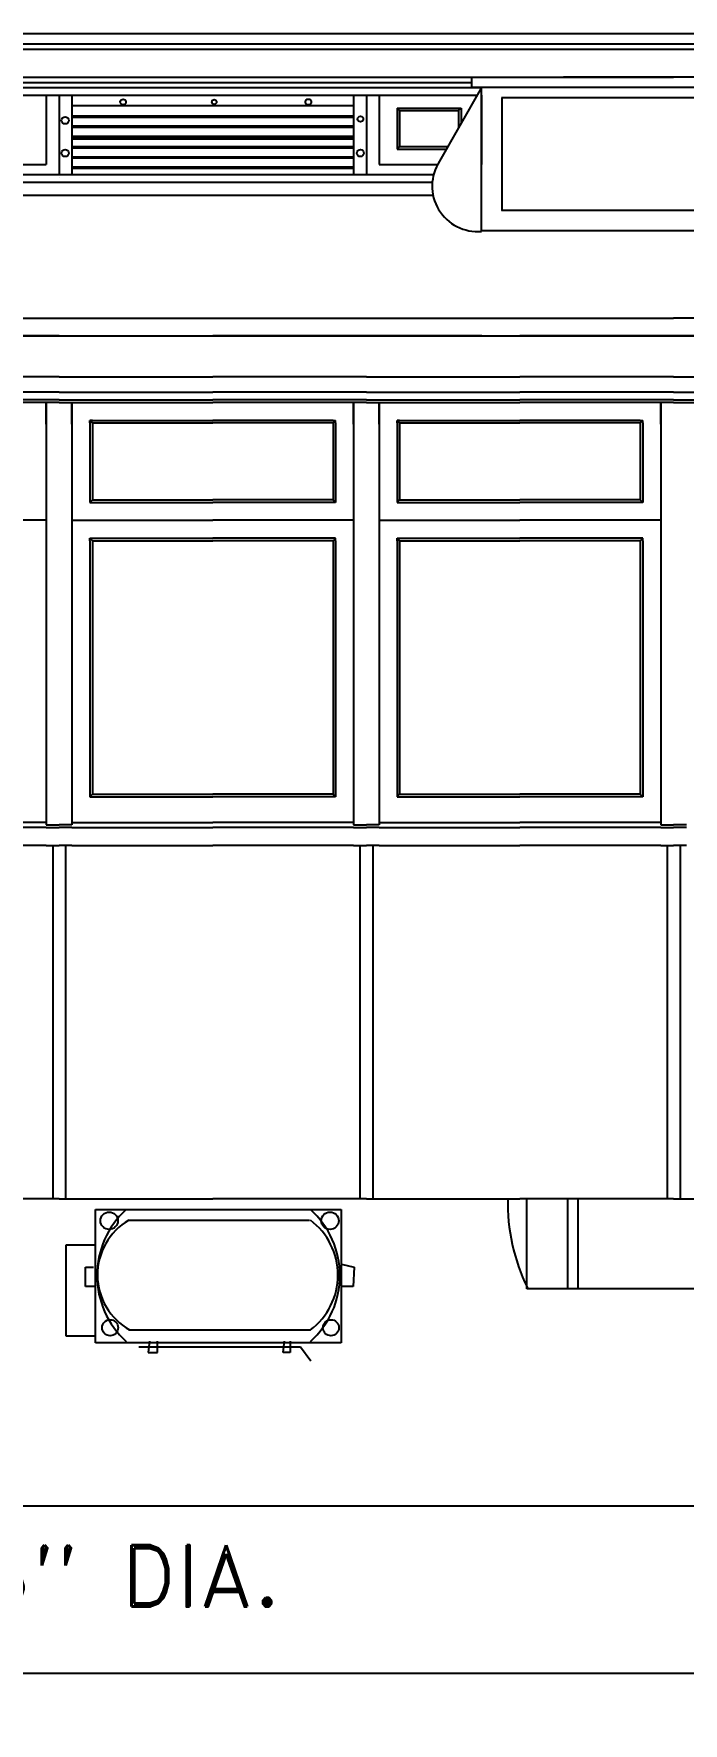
# Model space of a CAD drawing. Extents: x 0 to 750, y -2 to 474.
# Drawn here: x 226.3 to 289.7, y 137.9 to 302.9 of the extents above; entities that cross this region are included whole.
import ezdxf

# ---------------------------------------------------------------- set-up
doc = ezdxf.new("R2010")
doc.units = 0
doc.layers.get('0').update_dxf_attribs({"color": 1, "linetype": 'CONTINUOUS'})
doc.layers.get('DEFPOINTS').update_dxf_attribs({"linetype": 'CONTINUOUS'})
doc.layers.add('AFTER', color=1, linetype='CONTINUOUS')
doc.styles.add('DIM', font='romand', dxfattribs={"height": 6})
doc.dimstyles.get("Standard").update_dxf_attribs({"dimtxt": 2.5, "dimasz": 2.5, "dimexe": 1.25, "dimexo": 0.625, "dimtad": 1, "dimcen": 2.5, "dimazin": 3, "dimtfac": 1, "dimtmove": 0, "dimatfit": 3})

# ---------------------------------------------------------------- blocks, each defined once
blk = doc.blocks.new('*D8')
at = {"color": 0, "linetype": 'BYBLOCK'}
for p, q in [((447.237705, 157.849234), (447.237705, 142.609982)), ((159.737705, 156.23545), (159.737705, 142.609982)), ((159.917705, 142.789982), (297.021991, 142.789982)), ((447.057705, 142.789982), (309.953419, 142.789982))]:
    blk.add_line(p, q, dxfattribs=at)
for points in [[(159.917705, 142.759982), (159.917705, 142.819982), (159.737705, 142.789982)], [(447.057705, 142.759982), (447.057705, 142.819982), (447.237705, 142.789982)]]:
    blk.add_solid(points, dxfattribs=at)
at = {"layer": 'DEFPOINTS', "color": 0, "linetype": 'BYBLOCK'}
for p in [(447.237705, 157.911734), (159.737705, 156.29795), (159.737705, 142.789982)]:
    blk.add_point(p, dxfattribs=at)
at = {"color": 0, "linetype": 'BYBLOCK', "style": 'DIM'}
blk.add_text("24'", height=6, dxfattribs=at).set_placement((297.201991, 139.789982))

msp = doc.modelspace()

# ---------------------------------------------------------------- linework, layer by layer
for p, q in [((303.487705, 302.864754), (88.761422, 302.864754)), ((303.487705, 301.864754), (88.761422, 301.864754)), ((228.737705, 301.364754), (258.737705, 301.364754)), ((258.737705, 301.364754), (303.487705, 301.364754)), ((228.737705, 298.614754), (258.737705, 298.614754)), ((269.032946, 297.614754), (269.032946, 298.584517)), ((303.487705, 298.614754), (277.987705, 298.614754)), ((228.737705, 298.114754), (258.737705, 298.114754)), ((228.737705, 297.614754), (258.737705, 297.614754)), ((269.987705, 297.614754), (265.745143, 290.191018)), ((277.987705, 297.614754), (269.032946, 297.614754)), ((269.987705, 283.614754), (269.987705, 297.614754)), ((303.487705, 297.614754), (277.987705, 297.614754)), ((198.737705, 296.864754), (228.737705, 296.864754)), ((198.737705, 296.864754), (228.737705, 296.864754)), ((227.487705, 296.864754), (227.487705, 290.114754)), ((228.737705, 296.864754), (228.737705, 289.114754)), ((228.737705, 296.864754), (258.737705, 296.864754)), ((228.737705, 296.864754), (258.737705, 296.864754)), ((228.737705, 296.864754), (228.737705, 289.114754)), ((229.987705, 296.864754), (229.987705, 289.114754)), ((229.987705, 295.864754), (257.487705, 295.864754)), ((257.487705, 296.864754), (257.487705, 289.114754)), ((258.737705, 296.864754), (258.737705, 289.114754)), ((258.737705, 296.864754), (258.737705, 289.114754)), ((258.737705, 296.864754), (269.55909, 296.864754)), ((258.737705, 296.864754), (269.55909, 296.864754)), ((259.987705, 296.864754), (259.987705, 290.114754)), ((261.737705, 295.614754), (261.987705, 295.364754)), ((261.737705, 295.614754), (261.737705, 291.614754)), ((261.737705, 295.614754), (267.987705, 295.614754)), ((261.987705, 295.364754), (261.987705, 291.864754)), ((261.987705, 295.364754), (267.737705, 295.364754)), ((267.737705, 295.364754), (267.987705, 295.614754)), ((267.737705, 295.364754), (267.737705, 293.677651)), ((267.987705, 295.614754), (267.987705, 294.115107)), ((269.987705, 296.864754), (269.987705, 290.114754)), ((277.987705, 296.614754), (271.936634, 296.614754)), ((271.987705, 285.614754), (271.987705, 296.614754)), ((303.487705, 296.614754), (277.987705, 296.614754)), ((229.987705, 294.864754), (257.487705, 294.864754)), ((229.987705, 294.739754), (257.487705, 294.739754)), ((229.987705, 293.864754), (257.487705, 293.864754)), ((229.987705, 293.739754), (257.487705, 293.739754)), ((229.987705, 292.864754), (257.487705, 292.864754)), ((229.987705, 292.739754), (257.487705, 292.739754)), ((229.987705, 292.614754), (257.487705, 292.614754)), ((229.987705, 291.864754), (257.487705, 291.864754)), ((229.987705, 291.739754), (257.487705, 291.739754)), ((229.987705, 290.864754), (257.487705, 290.864754)), ((229.987705, 290.739754), (257.487705, 290.739754)), ((261.737705, 291.614754), (261.987705, 291.864754)), ((261.737705, 291.614754), (266.558788, 291.614754)), ((261.987705, 291.864754), (266.70166, 291.864754)), ((198.737705, 289.114754), (228.737705, 289.114754)), ((199.987705, 290.114754), (227.487705, 290.114754)), ((228.737705, 289.114754), (258.737705, 289.114754)), ((228.737705, 288.834327), (228.737705, 288.830622)), ((229.987705, 289.864754), (257.487705, 289.864754)), ((229.987705, 289.739754), (257.487705, 289.739754)), ((258.737705, 289.114754), (265.305641, 289.114754)), ((259.987705, 290.114754), (265.745142, 290.114754)), ((198.737705, 288.364754), (228.737705, 288.364754)), ((198.737705, 287.114754), (228.737705, 287.114754)), ((228.737705, 288.364754), (258.737705, 288.364754)), ((228.737705, 287.114754), (258.737705, 287.114754)), ((258.737705, 288.364754), (265.1767, 288.364754)), ((258.737705, 287.114754), (265.248491, 287.114754)), ((277.987705, 285.614754), (271.936634, 285.614754)), ((303.487705, 285.614754), (277.987705, 285.614754)), ((277.987705, 283.614754), (269.987705, 283.614754)), ((303.487705, 283.614754), (277.987705, 283.614754)), ((198.737705, 275.114754), (228.737705, 275.114754)), ((228.737705, 275.114754), (258.737705, 275.114754)), ((258.737705, 275.114754), (288.737705, 275.114754)), ((303.737705, 275.114754), (288.737705, 275.114754)), ((198.737705, 273.364754), (228.737705, 273.364754)), ((228.737705, 273.364754), (258.737705, 273.364754)), ((243.487705, 273.364754), (243.737705, 273.364754)), ((243.487705, 273.364754), (243.737705, 273.364754)), ((243.987705, 273.364754), (243.737705, 273.364754)), ((243.987705, 273.364754), (243.737705, 273.364754)), ((255.021796, 273.364754), (269.771796, 273.364754)), ((270.021796, 273.364754), (255.021796, 273.364754)), ((258.737705, 273.364754), (288.737705, 273.364754)), ((269.771796, 273.364754), (270.021796, 273.364754)), ((273.487705, 273.364754), (273.737705, 273.364754)), ((273.487705, 273.364754), (273.737705, 273.364754)), ((273.987705, 273.364754), (273.737705, 273.364754)), ((273.987705, 273.364754), (273.737705, 273.364754)), ((303.737705, 273.364754), (288.737705, 273.364754)), ((243.487705, 269.364754), (243.737705, 269.364754)), ((243.987705, 269.364754), (243.737705, 269.364754)), ((273.487705, 269.364754), (273.737705, 269.364754)), ((273.987705, 269.364754), (273.737705, 269.364754)), ((243.487705, 267.864754), (243.737705, 267.864754)), ((243.987705, 267.864754), (243.737705, 267.864754)), ((273.487705, 267.864754), (273.737705, 267.864754)), ((273.987705, 267.864754), (273.737705, 267.864754)), ((243.487705, 267.114754), (243.737705, 267.114754)), ((243.487705, 266.864754), (243.737705, 266.864754)), ((243.987705, 267.114754), (243.737705, 267.114754)), ((243.987705, 266.864754), (243.737705, 266.864754)), ((273.487705, 267.114754), (273.737705, 267.114754)), ((273.487705, 266.864754), (273.737705, 266.864754)), ((273.987705, 267.114754), (273.737705, 267.114754)), ((273.987705, 266.864754), (273.737705, 266.864754)), ((243.487705, 265.114754), (243.737705, 265.114754)), ((243.487705, 264.864754), (243.737705, 264.864754)), ((243.987705, 265.114754), (243.737705, 265.114754)), ((243.987705, 264.864754), (243.737705, 264.864754)), ((273.487705, 265.114754), (273.737705, 265.114754)), ((273.487705, 264.864754), (273.737705, 264.864754)), ((273.987705, 265.114754), (273.737705, 265.114754)), ((273.987705, 264.864754), (273.737705, 264.864754)), ((243.487705, 257.364754), (243.737705, 257.364754)), ((243.987705, 257.364754), (243.737705, 257.364754)), ((273.487705, 257.364754), (273.737705, 257.364754)), ((273.987705, 257.364754), (273.737705, 257.364754)), ((243.487705, 257.114754), (243.737705, 257.114754)), ((243.987705, 257.114754), (243.737705, 257.114754)), ((273.487705, 257.114754), (273.737705, 257.114754)), ((273.987705, 257.114754), (273.737705, 257.114754)), ((243.487705, 255.364754), (243.737705, 255.364754)), ((243.987705, 255.364754), (243.737705, 255.364754)), ((273.487705, 255.364754), (273.737705, 255.364754)), ((273.987705, 255.364754), (273.737705, 255.364754)), ((243.487705, 253.614754), (243.737705, 253.614754)), ((243.487705, 253.364754), (243.737705, 253.364754)), ((243.987705, 253.614754), (243.737705, 253.614754)), ((243.987705, 253.364754), (243.737705, 253.364754)), ((273.487705, 253.614754), (273.737705, 253.614754)), ((273.487705, 253.364754), (273.737705, 253.364754)), ((273.987705, 253.614754), (273.737705, 253.614754)), ((273.987705, 253.364754), (273.737705, 253.364754)), ((243.487705, 228.614754), (243.737705, 228.614754)), ((243.487705, 228.364754), (243.737705, 228.364754)), ((243.987705, 228.614754), (243.737705, 228.614754)), ((243.987705, 228.364754), (243.737705, 228.364754)), ((273.487705, 228.614754), (273.737705, 228.614754)), ((273.487705, 228.364754), (273.737705, 228.364754)), ((273.987705, 228.614754), (273.737705, 228.614754)), ((273.987705, 228.364754), (273.737705, 228.364754)), ((243.487705, 225.864754), (243.737705, 225.864754)), ((243.487705, 225.364754), (243.737705, 225.364754)), ((243.987705, 225.864754), (243.737705, 225.864754)), ((243.987705, 225.364754), (243.737705, 225.364754)), ((273.487705, 225.864754), (273.737705, 225.864754)), ((273.487705, 225.364754), (273.737705, 225.364754)), ((273.987705, 225.864754), (273.737705, 225.864754)), ((273.987705, 225.364754), (273.737705, 225.364754)), ((243.487705, 223.614754), (243.737705, 223.614754)), ((243.987705, 223.614754), (243.737705, 223.614754)), ((273.487705, 223.614754), (273.737705, 223.614754)), ((273.987705, 223.614754), (273.737705, 223.614754)), ((228.112705, 201.364754), (228.112705, 189.114754)), ((229.362705, 201.364754), (229.362705, 189.114754)), ((258.112705, 201.364754), (258.112705, 189.114754)), ((259.362705, 201.364754), (259.362705, 189.114754)), ((288.112705, 201.364754), (288.112705, 189.114754)), ((289.362705, 201.364754), (289.362705, 189.114754)), ((232.28125, 188.0625), (256.28125, 188.0625)), ((232.28125, 175.0625), (232.28125, 188.0625)), ((243.487705, 189.114754), (243.737705, 189.114754)), ((243.987705, 189.114754), (243.737705, 189.114754)), ((256.28125, 188.0625), (256.28125, 175.0625)), ((273.487705, 189.114754), (273.737705, 189.114754)), ((273.987705, 189.114754), (273.737705, 189.114754)), ((274.40625, 180.3125), (274.40625, 189.15625)), ((278.40625, 180.3125), (278.40625, 189.15625)), ((279.40625, 180.3125), (279.40625, 189.15625)), ((235.53125, 187.03125), (253.1875, 187.03125)), ((232.28125, 184.59375), (229.40625, 184.59375)), ((229.40625, 184.59375), (229.40625, 175.75)), ((231.3125, 180.5625), (231.3125, 182.4375)), ((231.3125, 182.4375), (232.09375, 182.4375)), ((256.3125, 182.71875), (257.53125, 182.4375)), ((257.53125, 182.4375), (257.4375, 180.5625)), ((232.1875, 180.5625), (231.3125, 180.5625)), ((257.4375, 180.5625), (256.3125, 180.5625)), ((317.46875, 180.3125), (274.40625, 180.3125)), ((229.40625, 175.75), (232.28125, 175.75)), ((254.28125, 175.0625), (232.28125, 175.0625)), ((235.53125, 176.3125), (253.28125, 176.3125)), ((237.5625, 175.21875), (237.4375, 174.125)), ((238.34375, 174.125), (238.34375, 175.21875)), ((250.625, 174.125), (250.75, 175.21875)), ((251.3125, 175.21875), (251.3125, 174.125)), ((256.28125, 175.0625), (254.28125, 175.0625)), ((236.53125, 174.65625), (252.3125, 174.65625)), ((237.4375, 174.125), (238.34375, 174.125)), ((251.3125, 174.125), (250.625, 174.125)), ((252.3125, 174.65625), (253.3125, 173.3125)), ((394.737705, 159.114754), (201.268858, 159.114754)), ((394.737705, 159.114754), (212.237705, 159.114754))]:
    msp.add_line(p, q)
at = {"color": 1}
for p, q in [((198.737705, 301.364754), (228.737705, 301.364754)), ((198.737705, 298.614754), (228.737705, 298.614754)), ((258.737705, 298.614754), (288.737705, 298.614754)), ((198.737705, 298.114754), (228.737705, 298.114754)), ((198.737705, 297.614754), (228.737705, 297.614754)), ((258.737705, 298.114754), (269.032946, 298.114754)), ((258.737705, 297.614754), (269.987705, 297.614754)), ((198.737705, 273.364754), (228.737705, 273.364754)), ((228.737705, 273.364754), (213.987705, 273.364754)), ((228.737705, 273.364754), (243.487705, 273.364754)), ((228.737705, 273.364754), (243.487705, 273.364754)), ((258.737705, 273.364754), (243.987705, 273.364754)), ((258.737705, 273.364754), (243.987705, 273.364754)), ((255.021796, 273.364754), (269.771796, 273.364754)), ((258.737705, 273.364754), (288.737705, 273.364754)), ((258.737705, 273.364754), (273.487705, 273.364754)), ((288.737705, 273.364754), (273.987705, 273.364754)), ((288.737705, 273.364754), (303.487705, 273.364754)), ((228.737705, 269.364754), (213.987705, 269.364754)), ((228.737705, 269.364754), (213.987705, 269.364754)), ((228.737705, 269.364754), (243.487705, 269.364754)), ((228.737705, 269.364754), (243.487705, 269.364754)), ((258.737705, 269.364754), (243.987705, 269.364754)), ((258.737705, 269.364754), (243.987705, 269.364754)), ((258.737705, 269.364754), (273.487705, 269.364754)), ((258.737705, 269.364754), (273.487705, 269.364754)), ((288.737705, 269.364754), (273.987705, 269.364754)), ((288.737705, 269.364754), (273.987705, 269.364754)), ((288.737705, 269.364754), (303.487705, 269.364754)), ((288.737705, 269.364754), (303.487705, 269.364754)), ((228.737705, 267.864754), (213.987705, 267.864754)), ((228.737705, 267.864754), (243.487705, 267.864754)), ((258.737705, 267.864754), (243.987705, 267.864754)), ((258.737705, 267.864754), (273.487705, 267.864754)), ((288.737705, 267.864754), (273.987705, 267.864754)), ((288.737705, 267.864754), (303.487705, 267.864754)), ((228.737705, 267.114754), (213.987705, 267.114754)), ((228.737705, 266.864754), (213.987705, 266.864754)), ((227.487705, 264.739754), (227.487705, 266.864754)), ((227.487705, 266.864754), (227.487705, 255.364754)), ((228.737705, 267.114754), (243.487705, 267.114754)), ((228.737705, 266.864754), (243.487705, 266.864754)), ((229.987705, 266.864754), (229.987705, 255.364754)), ((229.987705, 264.739754), (229.987705, 266.864754)), ((258.737705, 267.114754), (243.987705, 267.114754)), ((258.737705, 266.864754), (243.987705, 266.864754)), ((257.487705, 264.739754), (257.487705, 266.864754)), ((257.487705, 266.864754), (257.487705, 255.364754)), ((258.737705, 267.114754), (273.487705, 267.114754)), ((258.737705, 266.864754), (273.487705, 266.864754)), ((259.987705, 266.864754), (259.987705, 255.364754)), ((259.987705, 264.739754), (259.987705, 266.864754)), ((288.737705, 267.114754), (273.987705, 267.114754)), ((288.737705, 266.864754), (273.987705, 266.864754)), ((287.487705, 264.739754), (287.487705, 266.864754)), ((287.487705, 266.864754), (287.487705, 255.364754)), ((288.737705, 267.114754), (303.487705, 267.114754)), ((288.737705, 266.864754), (303.487705, 266.864754)), ((231.987705, 264.864754), (231.737705, 265.114754)), ((231.987705, 265.114754), (231.737705, 265.114754)), ((231.737705, 264.864754), (231.737705, 265.114754)), ((231.737705, 264.864754), (231.737705, 257.364754)), ((231.987705, 265.114754), (243.487705, 265.114754)), ((231.987705, 264.864754), (243.487705, 264.864754)), ((231.987705, 264.864754), (231.987705, 257.364754)), ((255.487705, 265.114754), (243.987705, 265.114754)), ((255.487705, 264.864754), (243.987705, 264.864754)), ((255.487705, 265.114754), (255.737705, 265.114754)), ((255.487705, 264.864754), (255.737705, 265.114754)), ((255.487705, 264.864754), (255.487705, 257.364754)), ((255.737705, 264.864754), (255.737705, 265.114754)), ((255.737705, 264.864754), (255.737705, 257.364754)), ((261.987705, 264.864754), (261.737705, 265.114754)), ((261.987705, 265.114754), (261.737705, 265.114754)), ((261.737705, 264.864754), (261.737705, 265.114754)), ((261.737705, 264.864754), (261.737705, 257.364754)), ((261.987705, 265.114754), (273.487705, 265.114754)), ((261.987705, 264.864754), (273.487705, 264.864754)), ((261.987705, 264.864754), (261.987705, 257.364754)), ((285.487705, 265.114754), (273.987705, 265.114754)), ((285.487705, 264.864754), (273.987705, 264.864754)), ((285.487705, 265.114754), (285.737705, 265.114754)), ((285.487705, 264.864754), (285.737705, 265.114754)), ((285.487705, 264.864754), (285.487705, 257.364754)), ((285.737705, 264.864754), (285.737705, 265.114754)), ((285.737705, 264.864754), (285.737705, 257.364754)), ((231.987705, 257.364754), (231.737705, 257.114754)), ((231.737705, 257.364754), (231.737705, 257.114754)), ((231.987705, 257.364754), (243.487705, 257.364754)), ((255.487705, 257.364754), (243.987705, 257.364754)), ((255.487705, 257.364754), (255.737705, 257.114754)), ((255.737705, 257.364754), (255.737705, 257.114754)), ((261.987705, 257.364754), (261.737705, 257.114754)), ((261.737705, 257.364754), (261.737705, 257.114754)), ((261.987705, 257.364754), (273.487705, 257.364754)), ((285.487705, 257.364754), (273.987705, 257.364754)), ((285.487705, 257.364754), (285.737705, 257.114754)), ((285.737705, 257.364754), (285.737705, 257.114754)), ((231.737705, 257.114754), (231.987705, 257.114754)), ((231.987705, 257.114754), (243.487705, 257.114754)), ((255.487705, 257.114754), (243.987705, 257.114754)), ((255.737705, 257.114754), (255.487705, 257.114754)), ((261.737705, 257.114754), (261.987705, 257.114754)), ((261.987705, 257.114754), (273.487705, 257.114754)), ((285.487705, 257.114754), (273.987705, 257.114754)), ((285.737705, 257.114754), (285.487705, 257.114754)), ((227.487705, 255.364754), (213.987705, 255.364754)), ((227.487705, 255.364754), (227.487705, 225.864754)), ((229.987705, 255.364754), (229.987705, 225.864754)), ((229.987705, 255.364754), (243.487705, 255.364754)), ((257.487705, 255.364754), (243.987705, 255.364754)), ((257.487705, 255.364754), (257.487705, 225.864754)), ((259.987705, 255.364754), (259.987705, 225.864754)), ((259.987705, 255.364754), (273.487705, 255.364754)), ((287.487705, 255.364754), (273.987705, 255.364754)), ((287.487705, 255.364754), (287.487705, 225.864754)), ((231.987705, 253.364754), (231.737705, 253.614754)), ((231.737705, 253.614754), (231.987705, 253.614754)), ((231.737705, 253.364754), (231.737705, 253.614754)), ((231.737705, 253.364754), (231.737705, 228.614754)), ((231.987705, 253.614754), (243.487705, 253.614754)), ((231.987705, 253.364754), (231.987705, 228.614754)), ((231.987705, 253.364754), (243.487705, 253.364754)), ((255.487705, 253.614754), (243.987705, 253.614754)), ((255.487705, 253.364754), (243.987705, 253.364754)), ((255.737705, 253.614754), (255.487705, 253.614754)), ((255.487705, 253.364754), (255.737705, 253.614754)), ((255.487705, 253.364754), (255.487705, 228.614754)), ((255.737705, 253.364754), (255.737705, 253.614754)), ((255.737705, 253.364754), (255.737705, 228.614754)), ((261.987705, 253.364754), (261.737705, 253.614754)), ((261.737705, 253.614754), (261.987705, 253.614754)), ((261.737705, 253.364754), (261.737705, 253.614754)), ((261.737705, 253.364754), (261.737705, 228.614754)), ((261.987705, 253.614754), (273.487705, 253.614754)), ((261.987705, 253.364754), (261.987705, 228.614754)), ((261.987705, 253.364754), (273.487705, 253.364754)), ((285.487705, 253.614754), (273.987705, 253.614754)), ((285.487705, 253.364754), (273.987705, 253.364754)), ((285.737705, 253.614754), (285.487705, 253.614754)), ((285.487705, 253.364754), (285.737705, 253.614754)), ((285.487705, 253.364754), (285.487705, 228.614754)), ((285.737705, 253.364754), (285.737705, 253.614754)), ((285.737705, 253.364754), (285.737705, 228.614754)), ((231.987705, 228.614754), (231.737705, 228.364754)), ((231.737705, 228.614754), (231.737705, 228.364754)), ((231.737705, 228.364754), (231.987705, 228.364754)), ((231.987705, 228.614754), (243.487705, 228.614754)), ((231.987705, 228.364754), (243.487705, 228.364754)), ((255.487705, 228.614754), (243.987705, 228.614754)), ((255.487705, 228.364754), (243.987705, 228.364754)), ((255.487705, 228.614754), (255.737705, 228.364754)), ((255.737705, 228.364754), (255.487705, 228.364754)), ((255.737705, 228.614754), (255.737705, 228.364754)), ((261.987705, 228.614754), (261.737705, 228.364754)), ((261.737705, 228.614754), (261.737705, 228.364754)), ((261.737705, 228.364754), (261.987705, 228.364754)), ((261.987705, 228.614754), (273.487705, 228.614754)), ((261.987705, 228.364754), (273.487705, 228.364754)), ((285.487705, 228.614754), (273.987705, 228.614754)), ((285.487705, 228.364754), (273.987705, 228.364754)), ((285.487705, 228.614754), (285.737705, 228.364754)), ((285.737705, 228.364754), (285.487705, 228.364754)), ((285.737705, 228.614754), (285.737705, 228.364754)), ((227.487705, 225.864754), (213.987705, 225.864754)), ((227.487705, 225.364754), (213.987705, 225.364754)), ((227.487705, 225.864754), (227.487705, 225.614754)), ((227.487705, 225.614754), (228.737705, 225.614754)), ((227.487705, 225.364754), (228.737705, 225.364754)), ((229.987705, 225.614754), (228.737705, 225.614754)), ((229.987705, 225.364754), (228.737705, 225.364754)), ((229.987705, 225.864754), (229.987705, 225.614754)), ((229.987705, 225.864754), (243.487705, 225.864754)), ((229.987705, 225.364754), (243.487705, 225.364754)), ((257.487705, 225.864754), (243.987705, 225.864754)), ((257.487705, 225.364754), (243.987705, 225.364754)), ((257.487705, 225.864754), (257.487705, 225.614754)), ((257.487705, 225.614754), (258.737705, 225.614754)), ((257.487705, 225.364754), (258.737705, 225.364754)), ((259.987705, 225.614754), (258.737705, 225.614754)), ((259.987705, 225.364754), (258.737705, 225.364754)), ((259.987705, 225.864754), (259.987705, 225.614754)), ((259.987705, 225.864754), (273.487705, 225.864754)), ((259.987705, 225.364754), (273.487705, 225.364754)), ((287.487705, 225.864754), (273.987705, 225.864754)), ((287.487705, 225.364754), (273.987705, 225.364754)), ((287.487705, 225.864754), (287.487705, 225.614754)), ((287.487705, 225.614754), (288.737705, 225.614754)), ((287.487705, 225.364754), (288.737705, 225.364754)), ((289.987705, 225.614754), (288.737705, 225.614754)), ((289.987705, 225.364754), (288.737705, 225.364754)), ((227.487705, 223.614754), (213.987705, 223.614754)), ((227.487705, 223.614754), (228.737705, 223.614754)), ((228.112705, 223.614754), (228.112705, 201.364754)), ((229.987705, 223.614754), (228.737705, 223.614754)), ((229.362705, 223.614754), (229.362705, 201.364754)), ((229.987705, 223.614754), (243.487705, 223.614754)), ((257.487705, 223.614754), (243.987705, 223.614754)), ((257.487705, 223.614754), (258.737705, 223.614754)), ((258.112705, 223.614754), (258.112705, 201.364754)), ((259.987705, 223.614754), (258.737705, 223.614754)), ((259.362705, 223.614754), (259.362705, 201.364754)), ((259.987705, 223.614754), (273.487705, 223.614754)), ((287.487705, 223.614754), (273.987705, 223.614754)), ((287.487705, 223.614754), (288.737705, 223.614754)), ((288.112705, 223.614754), (288.112705, 201.364754)), ((289.987705, 223.614754), (288.737705, 223.614754)), ((289.362705, 223.614754), (289.362705, 201.364754)), ((228.737705, 189.114754), (213.987705, 189.114754)), ((228.737705, 189.114754), (243.487705, 189.114754)), ((258.737705, 189.114754), (243.987705, 189.114754)), ((258.737705, 189.114754), (273.487705, 189.114754)), ((288.737705, 189.114754), (273.987705, 189.114754)), ((288.737705, 189.114754), (303.487705, 189.114754))]:
    msp.add_line(p, q, dxfattribs=at)
for centre, radius in [((234.98967, 296.207263), 0.277377), ((243.88549, 296.207263), 0.23106), ((253.070135, 296.207263), 0.288825), ((229.328693, 294.404315), 0.34659), ((258.15346, 294.543003), 0.277377), ((229.328693, 291.214483), 0.34659), ((258.15346, 291.214483), 0.34659), ((233.625, 186.96875), 0.848942), ((255.1875, 186.96875), 0.848942), ((233.71875, 176.53125), 0.78125), ((255.28125, 176.53125), 0.78125)]:
    msp.add_circle(centre, radius)
for centre, radius, start, end in [((269.594097, 287.991394), 4.433147, 146.864618, 275.139003), ((241.14805, 181.625), 8.709807, 132.3444, 227.6556), ((247.516325, 181.625), 8.641514, 311.845157, 48.154843), ((291.175864, 188.703125), 18.639963, 178.6078, 206.323298), ((238.672202, 181.698937), 6.18863, 120.499833, 240.5024), ((249.254848, 181.671875), 6.703344, 306.916881, 53.083119)]:
    msp.add_arc(centre, radius, start, end)

# ---------------------------------------------------------------- texts
at = {"layer": 'AFTER', "style": 'DIM'}
msp.add_text('33" DIA.', height=6, dxfattribs=at).set_placement((215.742172, 149.304887))

# ---------------------------------------------------------------- dimensions: what is measured, and where the dimension line sits
dim = msp.add_linear_dim(base=(159.737705, 142.789982), p1=(447.237705, 157.911734), p2=(159.737705, 156.29795), text="24'", dimstyle='Standard')
dim.commit()
dim.dimension.update_dxf_attribs({"geometry": '*D8', "text_midpoint": (303.487705, 142.789982)})

doc.saveas('drawing.dxf')
